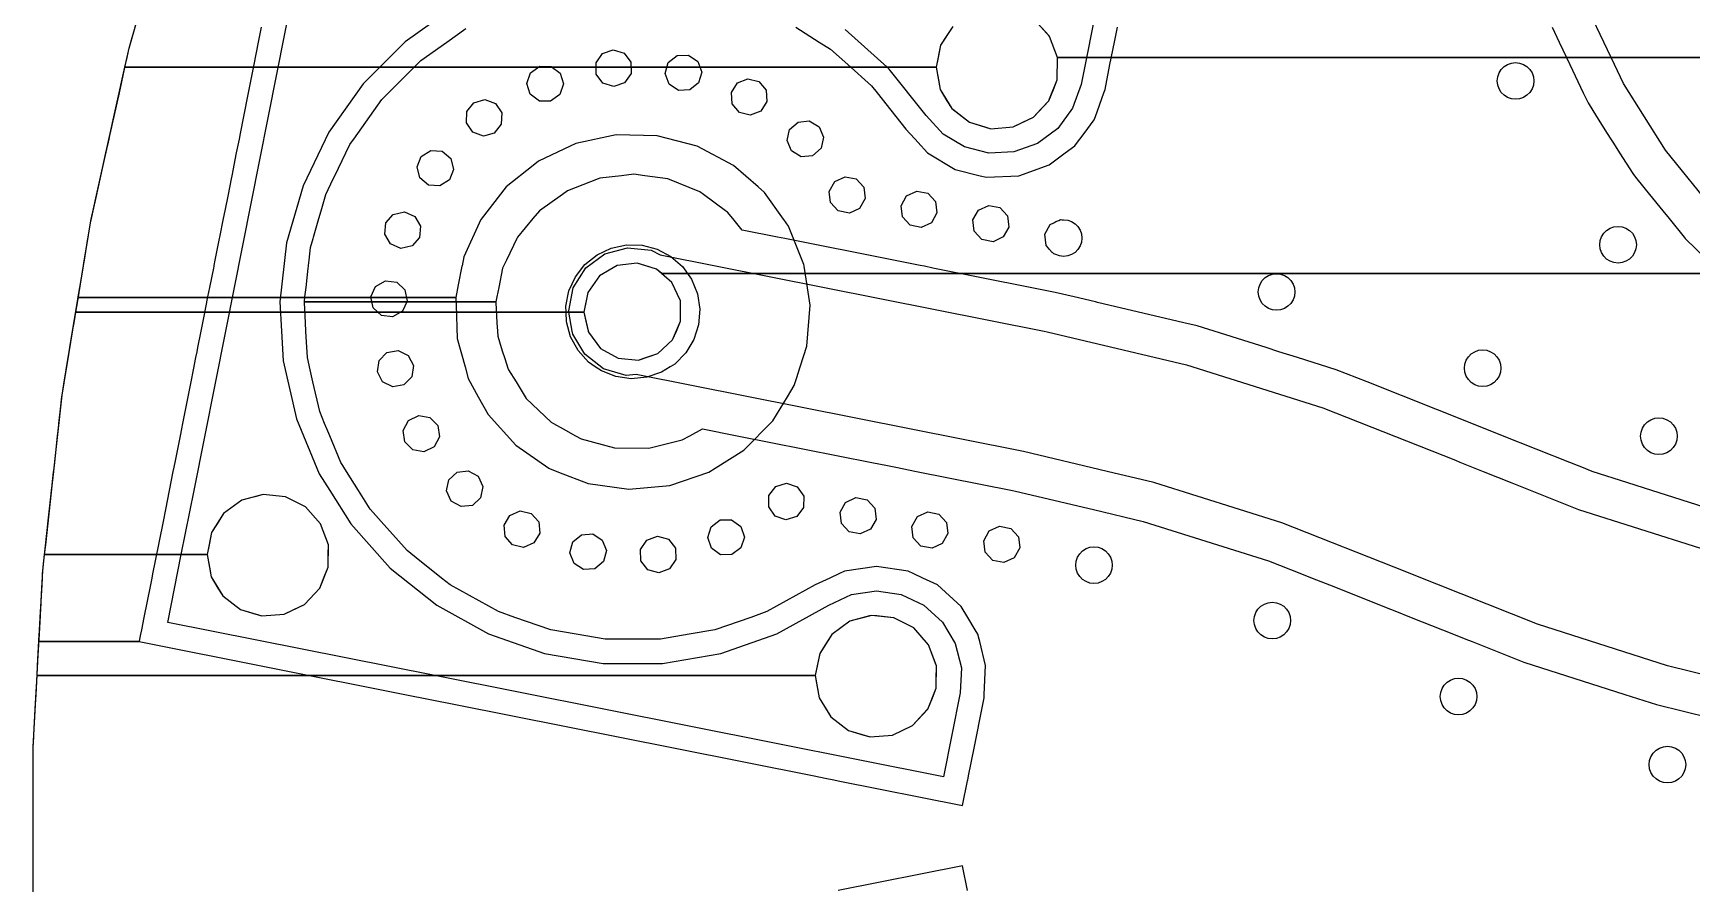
# Model space of a CAD drawing. Extents: x -26490 to 26500, y -26498 to 26498.
# Drawn here: x -26490 to -12900, y -395 to 6573 of the extents above; entities that cross this region are included whole.
import ezdxf

# ---------------------------------------------------------------- set-up
doc = ezdxf.new("R2010")
doc.units = 0
for name, color, linetype in [('L0D0', 1, 'CONTINUOUS'), ('L1D0', 2, 'CONTINUOUS'), ('L2D0', 3, 'CONTINUOUS'), ('L3D0', 4, 'CONTINUOUS')]:
    doc.layers.add(name, color=color, linetype=linetype)

msp = doc.modelspace()

# ---------------------------------------------------------------- linework, layer by layer
at = {"layer": 'L0D0'}
for points in [[(-23046.682, 6782.992), (-23443.18, 6501.661), (-23786.951, 6157.891), (-24068.28, 5761.393), (-24279.22, 5323.373), (-24413.807, 4856.208), (-24468.241, 4373.1), (-24454.668, 4131.412), (-24440.981, 3887.699), (-24332.8, 3413.722), (-24146.752, 2964.565), (-24060.294, 2826.968), (-23888.097, 2552.916), (-23564.141, 2190.411), (-23184.042, 1887.292), (-22758.538, 1652.125), (-22299.655, 1491.554), (-21820.359, 1410.118), (-21334.193, 1410.119), (-20854.897, 1491.554), (-20396.013, 1652.124), (-19970.51, 1887.292), (-19784.811, 1975.121), (-19581.611, 2005.263), (-19378.412, 1975.121), (-19192.712, 1887.292), (-19040.504, 1749.338), (-18934.895, 1573.141), (-18884.982, 1373.875), (-18895.061, 1168.7), (-19031.625, 482.15), (-23198.726, 1311.038), (-20081.578, 1311.038), (-20049.903, 1130.039), (-19954.981, 972.705), (-19809.634, 860.285), (-19633.492, 807.962), (-19450.343, 822.802), (-19284.923, 902.801), (-19159.571, 1037.155), (-19091.218, 1207.718), (-19089.096, 1391.455), (-19153.491, 1563.552), (-19275.705, 1700.765), (-19439.234, 1784.563), (-19621.991, 1803.63), (-19799.295, 1755.389), (-19947.201, 1646.356), (-20045.73, 1491.257), (-20081.578, 1311.038), (-23198.726, 1311.038), (-25387.113, 1746.335), (-25276.566, 2302.097), (-25063.967, 2302.097), (-25032.292, 2121.098), (-24937.37, 1963.764), (-24792.024, 1851.344), (-24615.882, 1799.021), (-24432.732, 1813.86), (-24267.312, 1893.86), (-24141.96, 2028.213), (-24073.608, 2198.777), (-24071.485, 2382.514), (-24135.88, 2554.611), (-24258.095, 2691.824), (-24421.624, 2775.622), (-24604.381, 2794.689), (-24781.685, 2746.448), (-24929.59, 2637.415), (-25028.119, 2482.316), (-25063.967, 2302.097), (-25276.566, 2302.097), (-25172.162, 2826.968), (-24912.692, 4131.412), (-24285.507, 7284.486)], [(-17767.439, 6837.639), (-17904.002, 6151.089), (-17973.207, 5957.675), (-18095.577, 5792.678), (-18260.575, 5670.308), (-18453.989, 5601.102), (-18659.164, 5591.023), (-18858.43, 5640.936), (-19034.628, 5746.545), (-19172.581, 5898.753), (-19475.7, 6278.853), (-19492.008, 6293.427), (-19090.519, 6293.427), (-19058.844, 6112.429), (-18963.922, 5955.094), (-18818.575, 5842.674), (-18642.434, 5790.351), (-18459.284, 5805.191), (-18293.864, 5885.19), (-18168.512, 6019.544), (-18100.159, 6190.107), (-18098.037, 6373.845), (-18162.432, 6545.941), (-18284.647, 6683.155)], [(-12709.714, 5113.099), (-13116.555, 5614.972), (-13461.148, 6161.462), (-13534.324, 6315.308), (-13622.171, 6500), (-13738.651, 6744.891)], [(-24621.388, 6621.058), (-24645.468, 6500), (-24682.205, 6315.308), (-24728.016, 6085), (-24766.492, 5891.567), (-24794.215, 5752.196), (-24803.445, 5705.793), (-24808.721, 5679.27), (-24826.092, 5591.943), (-24863.288, 5404.945), (-24868.367, 5379.412), (-24893.701, 5252.049), (-24920.346, 5118.099), (-24933.186, 5053.547), (-24963.284, 4902.234), (-24965.626, 4890.461), (-25000.881, 4713.219), (-25009.478, 4670), (-25010.864, 4663.031), (-25013.617, 4649.19), (-25045.152, 4490.652), (-25060.599, 4412.998), (-25068.865, 4371.442), (-25069.651, 4367.49), (-25102.942, 4200.124), (-25116.61, 4131.412), (-25143.338, 3997.042), (-25149.969, 3963.705), (-25159.526, 3915.657), (-25179.265, 3816.424), (-25199.182, 3716.295), (-25266.686, 3376.928), (-25275.61, 3332.066), (-25286.87, 3275.457), (-25330.451, 3056.361), (-25335.533, 3030.81), (-25338.286, 3016.969), (-25344.994, 2983.246), (-25376.08, 2826.968), (-25407.13, 2670.867), (-25426.363, 2574.176), (-25490.491, 2251.782), (-25511.679, 2145.262), (-25518.693, 2110), (-25529.915, 2053.586), (-25582.756, 1787.935), (-25583.27, 1785.353), (-25603.188, 1685.215), (-25610.257, 1649.678), (-25618.267, 1609.411), (-25622.288, 1589.196), (-26442.786, 1589.196), (-26441.68, 1609.411), (-26439.478, 1649.678), (-26437.534, 1685.215), (-26432.35, 1780), (-26431.916, 1787.935), (-26417.387, 2053.586), (-26414.302, 2110), (-26412.373, 2145.262), (-26411.055, 2169.366), (-26402.013, 2251.782), (-26366.644, 2574.176), (-26356.036, 2670.867), (-26338.911, 2826.968), (-26331.999, 2889.97), (-26321.765, 2983.246), (-26318.83, 3010), (-26318.065, 3016.969), (-26316.547, 3030.81), (-26313.744, 3056.361), (-26289.707, 3275.457), (-26283.496, 3332.066), (-26278.574, 3376.928), (-26253.178, 3608.416), (-26235.336, 3716.295), (-26218.775, 3816.424), (-26202.363, 3915.657), (-26194.416, 3963.705), (-26188.902, 3997.042), (-26166.679, 4131.412), (-26155.314, 4200.124), (-26132.179, 4340), (-26127.632, 4367.49), (-26126.978, 4371.442), (-26120.106, 4412.998), (-26107.262, 4490.652), (-26081.041, 4649.19), (-26078.752, 4663.031), (-26077.599, 4670), (-26070.451, 4713.219), (-26041.136, 4890.461), (-26039.189, 4902.234), (-26016.95, 5036.697), (-26013.208, 5053.547), (-25998.872, 5118.099), (-25969.123, 5252.049), (-25940.836, 5379.412), (-25935.165, 5404.945), (-25893.634, 5591.943), (-25880.461, 5651.256), (-25874.239, 5679.27), (-25868.349, 5705.793), (-25858.043, 5752.196), (-25827.089, 5891.567), (-25784.129, 6085), (-25732.979, 6315.308), (-25703.077, 6449.947), (-25689.053, 6500), (-25655.134, 6621.058)], [(-12739.292, 2670.867), (-13227.383, 2826.968), (-13424.375, 2889.97), (-13716.027, 2983.246), (-13800.871, 3016.969), (-13835.694, 3030.81), (-13899.978, 3056.361), (-14451.203, 3275.457), (-14593.626, 3332.066), (-14668.982, 3362.018), (-14703.032, 3376.928), (-15561.014, 3716.295), (-15814.159, 3816.424), (-16129.875, 3915.657), (-16282.743, 3963.705), (-16388.807, 3997.042), (-16954.068, 4174.71), (-17061.441, 4200.124), (-17768.556, 4367.49), (-17785.253, 4371.442), (-17960.825, 4412.998), (-18116.832, 4449.923), (-18142.716, 4455.071), (-18321.594, 4490.652), (-19118.618, 4649.19), (-19188.201, 4663.031), (-19223.237, 4670), (-19440.514, 4713.219), (-20331.57, 4890.461), (-20390.757, 4902.234), (-20682.016, 4960.169), (-20758.038, 5053.547), (-20800.744, 5106.003), (-20817.121, 5118.099), (-20998.473, 5252.049), (-21027.577, 5273.546), (-21288.951, 5379.412), (-21479.047, 5404.945), (-21568.441, 5416.952), (-21669.886, 5404.945), (-21848.486, 5383.806), (-21859.844, 5379.412), (-22111.49, 5282.058), (-22153.483, 5252.049), (-22340.927, 5118.099), (-22395.189, 5053.547), (-22522.382, 4902.234), (-22528.035, 4890.461), (-22613.145, 4713.219), (-22633.898, 4670), (-22637.245, 4663.031), (-22643.891, 4649.19), (-22644.451, 4648.024), (-22675.754, 4490.652), (-22691.201, 4412.998), (-22699.467, 4371.442), (-24267.875, 4371.442), (-24263.193, 4412.998), (-24254.443, 4490.652), (-24236.58, 4649.19), (-24235.02, 4663.031), (-24234.235, 4670), (-24229.365, 4713.219), (-24217.65, 4817.19), (-24196.541, 4890.461), (-24193.149, 4902.234), (-24149.557, 5053.547), (-24130.96, 5118.099), (-24092.37, 5252.049), (-24031.035, 5379.412), (-24018.739, 5404.945), (-23928.686, 5591.943), (-23896.018, 5659.778), (-23882.188, 5679.27), (-23863.369, 5705.793), (-23830.444, 5752.196), (-23731.555, 5891.567), (-23634.143, 6028.856), (-23577.999, 6085), (-23347.69, 6315.308), (-23314.145, 6348.853), (-23101.124, 6500), (-22945.067, 6610.729)], [(-20241.838, 6621.058), (-20049.176, 6500), (-19958.47, 6443.005), (-19815.577, 6315.308), (-19621.033, 6141.453), (-19576.013, 6085), (-19421.755, 5891.567), (-19338.875, 5787.639), (-19306.751, 5752.196), (-19264.694, 5705.793), (-19240.655, 5679.27), (-19161.506, 5591.943), (-18934.967, 5456.16), (-18730.504, 5404.945), (-18678.768, 5391.986), (-18414.971, 5404.945), (-18166.295, 5493.924), (-18034.131, 5591.943), (-17954.156, 5651.256), (-17933.379, 5679.27), (-17913.708, 5705.793), (-17879.294, 5752.196), (-17796.823, 5863.395), (-17786.743, 5891.567), (-17717.531, 6085), (-17707.845, 6112.071), (-17667.419, 6315.308), (-17630.681, 6500), (-17606.601, 6621.058)], [(-18956.142, 6628.745), (-19054.671, 6473.646), (-19090.519, 6293.427), (-19492.008, 6293.427), (-19838.206, 6602.807)], [(-14044.536, 6621.058), (-13986.956, 6500), (-13899.109, 6315.308), (-13789.564, 6085), (-13750.23, 6002.303), (-13680.405, 5891.567), (-13592.523, 5752.196), (-13563.263, 5705.793), (-13546.539, 5679.27), (-13528.874, 5651.256), (-13491.474, 5591.943), (-13384.771, 5422.723), (-13370.359, 5404.945), (-13349.661, 5379.412), (-13246.415, 5252.049), (-13137.829, 5118.099), (-13085.501, 5053.547), (-12962.84, 4902.234), (-12953.296, 4890.461), (-12770.869, 4713.219)], [(-12145.092, 1156.295), (-13100.636, 1390.894), (-14164.492, 1731.135), (-15202.446, 2143.693), (-15236.496, 2158.603), (-16258.444, 2562.825), (-17299.275, 2889.97), (-17306.863, 2892.355), (-17690.875, 2983.246), (-18376.302, 3145.478), (-18402.186, 3150.627), (-21548.854, 3776.538), (-21631.751, 3769.821), (-21816.701, 3824.761), (-21969.315, 3942.802), (-22068.982, 4108.002), (-22073.079, 4131.412), (-22100.263, 4286.751), (-21977.242, 4286.751), (-21942.093, 4131.412), (-21940.534, 4124.523), (-21841.014, 3991.251), (-21695.892, 3909.979), (-21530.261, 3894.759), (-21372.759, 3948.224), (-21250.62, 4061.129), (-21220.424, 4131.412), (-21184.962, 4213.951), (-21187.139, 4380.266), (-21256.775, 4531.317), (-21381.827, 4640.986), (-21540.675, 4690.309), (-21705.852, 4670.759), (-21848.797, 4585.716), (-21944.793, 4449.885), (-21977.242, 4286.751), (-22100.263, 4286.751), (-22102.241, 4298.051), (-22064.601, 4487.28), (-21961.145, 4650.135), (-21805.845, 4764.619), (-21619.676, 4815.272), (-21427.781, 4795.252), (-21353.764, 4757.323), (-18207.096, 4131.412), (-18181.212, 4126.263), (-17041.604, 3856.532), (-15924.395, 3505.381), (-14835.395, 3074.637), (-14801.345, 3059.727), (-14608.926, 2983.246), (-14374.253, 2889.97), (-13827.3, 2672.572), (-12828.949, 2353.28)], [(-26490.112, -723.842), (-26490.112, 723.842), (-26471, 1073.307), (-26466.461, 1156.295), (-26442.786, 1589.196), (-25622.288, 1589.196), (-23445.947, 1156.295), (-23028.738, 1073.307), (-21229.704, 715.457), (-20092.173, 489.188), (-19999.781, 470.81), (-19930.198, 456.969), (-19895.162, 450), (-18874.486, 246.975), (-18834.101, 450), (-18832.715, 456.969), (-18829.962, 470.81), (-18826.306, 489.188), (-18781.298, 715.457), (-18710.118, 1073.307), (-18698.904, 1129.682), (-18697.597, 1156.295), (-18685.945, 1393.478), (-18734.969, 1589.196), (-18740.033, 1609.411), (-18750.119, 1649.678), (-18771.419, 1685.215), (-18832.988, 1787.935), (-18885.902, 1876.217), (-19081.598, 2053.586), (-19200.876, 2110), (-19275.432, 2145.262), (-19320.355, 2166.509), (-19581.611, 2205.263), (-19842.867, 2166.509), (-19887.79, 2145.262), (-19962.346, 2110), (-20081.624, 2053.586), (-20477.703, 1834.682), (-20611.298, 1787.935), (-20904.853, 1685.215), (-21114.006, 1649.678), (-21350.997, 1609.411), (-21351.003, 1609.41), (-21803.549, 1609.411), (-22040.544, 1649.678), (-22249.7, 1685.215), (-22543.257, 1787.935), (-22676.85, 1834.681), (-23072.928, 2053.586), (-23143.669, 2110), (-23187.886, 2145.262), (-23321.458, 2251.782), (-23426.742, 2335.743), (-23639.819, 2574.176), (-23726.227, 2670.867), (-23728.294, 2673.18), (-23824.925, 2826.968), (-23923.121, 2983.246), (-23944.31, 3016.969), (-23953.007, 3030.81), (-23969.062, 3056.361), (-24059.815, 3275.457), (-24083.263, 3332.066), (-24101.846, 3376.928), (-24142.244, 3474.458), (-24197.442, 3716.295), (-24220.296, 3816.424), (-24242.946, 3915.657), (-24245.644, 3963.705), (-24247.516, 3997.042), (-24255.062, 4131.412), (-24258.921, 4200.124), (-24268.32, 4367.49), (-24267.875, 4371.442), (-22699.467, 4371.442), (-22699.25, 4367.49), (-22690.039, 4200.124), (-22686.257, 4131.412), (-22683.971, 4089.869), (-22654.614, 3997.042), (-22644.071, 3963.705), (-22628.875, 3915.657), (-22598.937, 3820.995), (-22596.086, 3816.424), (-22533.64, 3716.295), (-22449.709, 3581.716), (-22245.663, 3387.065), (-22227.562, 3376.928), (-22147.455, 3332.066), (-22046.372, 3275.457), (-21999.619, 3249.274), (-21727.038, 3177), (-21445.047, 3174.785), (-21171.364, 3242.768), (-21110.781, 3275.457), (-21005.866, 3332.066), (-20721.273, 3275.457), (-19619.803, 3056.361), (-19491.349, 3030.81), (-19421.766, 3016.969), (-19252.229, 2983.246), (-18466.566, 2826.968), (-18440.682, 2821.819), (-17802.914, 2670.867), (-17394.398, 2574.176), (-16368.679, 2251.782), (-16099.378, 2145.262), (-16010.229, 2110), (-15867.605, 2053.586), (-15368.859, 1856.311), (-15334.809, 1841.402), (-15200.291, 1787.935), (-14941.858, 1685.215), (-14852.45, 1649.678), (-14751.142, 1609.411), (-14700.283, 1589.196), (-14275.765, 1420.462), (-13449.776, 1156.295), (-13190.292, 1073.307), (-12083.526, 801.58)], [(-18834.102, -450), (-18874.486, -246.975), (-19895.162, -450)]]:
    msp.add_lwpolyline(points, dxfattribs=at)
at = {"layer": 'L1D0'}
for points in [[(-18956.142, 6628.745), (-19008.745, 6545.941), (-19054.671, 6473.646), (-19074.523, 6373.845), (-19090.519, 6293.427), (-25737.84, 6293.427), (-25719.979, 6373.845), (-25703.077, 6449.947), (-25676.181, 6545.941), (-25606.048, 6796.25)], [(18098.037, 6373.845), (-18098.037, 6373.845), (-18162.432, 6545.941), (-18168.512, 6552.767), (-18284.647, 6683.155)], [(-5187.933, 4604.572), (-21340.305, 4604.572), (-21381.827, 4640.986), (-21477.713, 4670.759), (-21540.675, 4690.309), (-21705.852, 4670.759), (-21848.797, 4585.716), (-21944.793, 4449.885), (-21958.641, 4380.266), (-21977.242, 4286.751), (-26140.987, 4286.751), (-26125.52, 4380.266), (-26091.539, 4585.716), (-26077.473, 4670.759), (-26074.24, 4690.309), (-26016.95, 5036.697), (-25737.84, 6293.427), (-19090.519, 6293.427), (-19058.844, 6112.429), (-18963.922, 5955.094), (-18818.575, 5842.674), (-18642.434, 5790.351), (-18459.284, 5805.191), (-18293.864, 5885.19), (-18168.512, 6019.544), (-18162.432, 6034.716), (-18100.159, 6190.107), (-18098.037, 6373.845), (18098.037, 6373.845)], [(-26490.112, -723.842), (-26490.112, 723.842), (-26467.898, 1130.039), (-26457.999, 1311.038), (-20081.578, 1311.038), (-20049.903, 1130.039), (-19954.981, 972.705), (-19809.634, 860.285), (-19633.492, 807.962), (-19450.343, 822.802), (-19284.923, 902.801), (-19159.571, 1037.155), (-19122.348, 1130.039), (-19091.218, 1207.718), (-19089.096, 1391.455), (-19091.218, 1397.126), (-19153.491, 1563.552), (-19275.705, 1700.765), (-19439.234, 1784.563), (-19621.991, 1803.63), (-19692.069, 1784.563), (-19799.295, 1755.389), (-19873.394, 1700.765), (-19947.201, 1646.356), (-20045.73, 1491.257), (-20065.582, 1391.455), (-20081.578, 1311.038), (-26457.999, 1311.038), (-26453.6, 1391.455), (-26439.659, 1646.356), (-26436.683, 1700.765), (-26432.1, 1784.563), (-26428.448, 1851.344), (-26418.775, 2028.213), (-26411.055, 2169.366), (-26396.494, 2302.097), (-25063.967, 2302.097), (-25032.292, 2121.098), (-24976.253, 2028.213), (-24937.37, 1963.764), (-24792.024, 1851.344), (-24615.882, 1799.021), (-24432.732, 1813.86), (-24355.224, 1851.344), (-24267.312, 1893.86), (-24141.96, 2028.213), (-24073.608, 2198.777), (-24072.414, 2302.097), (-24071.485, 2382.514), (-24135.88, 2554.611), (-24258.095, 2691.824), (-24421.624, 2775.622), (-24604.381, 2794.689), (-24781.685, 2746.448), (-24929.59, 2637.415), (-25028.119, 2482.316), (-25047.971, 2382.514), (-25063.967, 2302.097), (-26396.494, 2302.097), (-26387.671, 2382.514), (-26331.998, 2889.97), (-26253.178, 3608.416), (-26205.819, 3894.759), (-26203.302, 3909.979), (-26153.027, 4213.951), (-26140.987, 4286.751), (-21977.242, 4286.751), (-21960.769, 4213.951), (-21940.534, 4124.523), (-21841.014, 3991.251), (-21695.892, 3909.979), (-21530.261, 3894.759), (-21485.425, 3909.979), (-21372.759, 3948.224), (-21250.62, 4061.129), (-21184.962, 4213.951), (-21187.139, 4380.266), (-21256.775, 4531.317), (-21318.804, 4585.716), (-21340.305, 4604.572), (-5187.933, 4604.572)]]:
    msp.add_lwpolyline(points, dxfattribs=at)
at = {"layer": 'L2D0'}
for points in [[(-18956.142, 6628.745), (-19054.671, 6473.646), (-19090.519, 6293.427), (-25737.84, 6293.427), (-25719.979, 6373.845), (-25703.077, 6449.947), (-25676.181, 6545.941), (-25606.048, 6796.25)], [(-26490.112, -723.842), (-26490.112, 723.842), (-26485.511, 807.962), (-26484.699, 822.802), (-26473.075, 1035.353), (-26467.897, 1130.039), (-26463.649, 1207.718), (-26459.696, 1280), (-26457.999, 1311.038), (-20081.578, 1311.038), (-20076.146, 1280), (-20049.903, 1130.039), (-19992.777, 1035.353), (-19954.981, 972.705), (-19809.634, 860.285), (-19683.45, 822.802), (-19633.492, 807.962), (-19450.343, 822.802), (-19284.923, 902.801), (-19161.252, 1035.353), (-19159.571, 1037.155), (-19122.348, 1130.039), (-19091.218, 1207.718), (-19090.384, 1280), (-19089.096, 1391.455), (-19153.491, 1563.552), (-19275.705, 1700.765), (-19439.234, 1784.563), (-19577.814, 1799.021), (-19621.991, 1803.63), (-19638.931, 1799.021), (-19799.295, 1755.389), (-19873.394, 1700.765), (-19947.201, 1646.356), (-19999.804, 1563.552), (-20045.73, 1491.257), (-20081.578, 1311.038), (-26457.999, 1311.038), (-26453.6, 1391.455), (-26444.188, 1563.552), (-26436.684, 1700.765), (-26431.31, 1799.021), (-26430.498, 1813.86), (-26418.775, 2028.213), (-26413.695, 2121.098), (-26411.055, 2169.366), (-26407.829, 2198.777), (-26396.494, 2302.097), (-25063.967, 2302.097), (-25045.886, 2198.777), (-25032.292, 2121.098), (-24976.253, 2028.213), (-24937.37, 1963.764), (-24792.024, 1851.344), (-24665.837, 1813.86), (-24615.882, 1799.021), (-24432.732, 1813.86), (-24267.312, 1893.86), (-24141.96, 2028.213), (-24104.737, 2121.098), (-24073.608, 2198.777), (-24072.414, 2302.097), (-24071.485, 2382.514), (-24135.88, 2554.611), (-24258.095, 2691.824), (-24421.624, 2775.622), (-24604.381, 2794.689), (-24674.459, 2775.622), (-24781.685, 2746.448), (-24929.59, 2637.415), (-24982.193, 2554.611), (-25028.119, 2482.316), (-25047.971, 2382.514), (-25063.967, 2302.097), (-26396.494, 2302.097), (-26387.671, 2382.514), (-26368.79, 2554.611), (-26344.543, 2775.622), (-26342.451, 2794.689), (-26322.361, 2977.816), (-26318.83, 3010), (-26254.611, 3595.353), (-26253.178, 3608.416), (-26230.593, 3744.973), (-26214.876, 3840), (-26131.372, 4344.881), (-26120.891, 4408.255), (-23027.623, 4408.255), (-23025.318, 4344.881), (-23015.342, 4070.648), (-22951.739, 3840), (-22925.535, 3744.973), (-22843.45, 3595.353), (-22763.042, 3448.788), (-22536.624, 3198.06), (-22263.846, 3010), (-22258.488, 3006.306), (-22185.226, 2977.816), (-21943.628, 2883.864), (-21609.017, 2837.334), (-21272.695, 2869.224), (-20952.793, 2977.816), (-20901.454, 3010), (-20666.557, 3157.255), (-20429.419, 3397.868), (-20309.583, 3595.353), (-20254.162, 3686.684), (-20235.316, 3744.973), (-20204.593, 3840), (-20150.234, 4008.131), (-20123.238, 4344.881), (-20172.206, 4663.031), (-20172.921, 4667.679), (-20174.63, 4678.78), (-20301.638, 4991.826), (-20340.731, 5046.802), (-20343.005, 5050), (-20497.417, 5267.143), (-20550.071, 5313.319), (-20751.412, 5489.89), (-21049.929, 5648.058), (-21376.875, 5733.12), (-21714.625, 5740.49), (-22044.971, 5669.77), (-22090.662, 5648.058), (-22350.103, 5524.775), (-22393.569, 5489.89), (-22613.571, 5313.319), (-22818.682, 5050), (-22821.173, 5046.802), (-22961.716, 4739.594), (-22976.021, 4667.679), (-22976.946, 4663.031), (-23007.126, 4511.3), (-23027.623, 4408.255), (-26120.891, 4408.255), (-26078.753, 4663.031), (-26077.984, 4667.679), (-26016.95, 5036.697), (-26014.706, 5046.802), (-26013.996, 5050), (-25955.514, 5313.319), (-25916.299, 5489.89), (-25881.171, 5648.058), (-25860.642, 5740.49), (-25859.537, 5745.466), (-25846.273, 5805.191), (-25837.948, 5842.674), (-25814.317, 5949.076), (-25812.98, 5955.094), (-25798.667, 6019.544), (-25778.038, 6112.429), (-25760.786, 6190.107), (-25737.84, 6293.427), (-19090.519, 6293.427), (-19072.438, 6190.107), (-19058.844, 6112.429), (-19002.805, 6019.544), (-18963.922, 5955.094), (-18956.141, 5949.076), (-18818.575, 5842.674), (-18692.392, 5805.191), (-18642.434, 5790.351), (-18459.284, 5805.191), (-18381.778, 5842.674), (-18293.864, 5885.19), (-18234.259, 5949.076), (-18228.644, 5955.094), (-18168.512, 6019.544), (-18131.288, 6112.429), (-18100.159, 6190.107), (-18098.037, 6373.845), (-18162.432, 6545.941), (-18284.647, 6683.155)]]:
    msp.add_lwpolyline(points, dxfattribs=at)
msp.add_lwpolyline([(-21589.275, 3742.118), (-21715.76, 3759.707), (-21834.779, 3805.991), (-21884.109, 3840), (-21939.916, 3878.475), (-22025.504, 3973.252), (-22086.927, 4085.212), (-22120.875, 4208.319), (-22123.727, 4286.751), (-21977.242, 4286.751), (-21940.534, 4124.523), (-21841.014, 3991.251), (-21695.892, 3909.979), (-21530.261, 3894.759), (-21372.759, 3948.224), (-21250.62, 4061.129), (-21184.962, 4213.951), (-21187.139, 4380.266), (-21256.775, 4531.317), (-21381.827, 4640.986), (-21540.675, 4690.309), (-21705.852, 4670.759), (-21848.797, 4585.716), (-21944.793, 4449.885), (-21977.242, 4286.751), (-22123.727, 4286.751), (-22125.517, 4335.937), (-22100.604, 4461.185), (-22047.478, 4577.312), (-21969.003, 4678.057), (-21869.41, 4757.99), (-21754.068, 4812.799), (-21629.195, 4839.531), (-21501.524, 4836.745), (-21377.936, 4804.591), (-21265.094, 4744.803), (-21169.082, 4660.603), (-21095.077, 4556.531), (-21047.066, 4438.198), (-21027.639, 4311.981), (-21037.844, 4184.687), (-21077.129, 4063.178), (-21143.378, 3954.004), (-21233.019, 3863.051), (-21269.789, 3840), (-21341.218, 3795.221), (-21462.142, 3754.173)], close=True, dxfattribs=at)
at = {"layer": 'L3D0'}
for points in [[(-21733.053, 6135.773), (-21821.578, 6163.295), (-21877.021, 6237.594), (-21878.203, 6330.291), (-21824.672, 6405.979), (-21736.877, 6435.748), (-21648.351, 6408.227), (-21592.909, 6333.928), (-21591.727, 6241.231), (-21645.257, 6165.542)], [(-21203.13, 6104.12), (-21280.198, 6155.645), (-21312.263, 6242.629), (-21287.075, 6331.846), (-21214.258, 6389.22), (-21121.624, 6392.836), (-21044.556, 6341.313), (-21012.491, 6254.329), (-21037.678, 6165.111), (-21110.495, 6107.737)], [(-22250.153, 6015.661), (-22342.85, 6016.914), (-22417.106, 6072.413), (-22444.559, 6160.96), (-22414.722, 6248.733), (-22338.993, 6302.205), (-22246.297, 6300.951), (-22172.039, 6245.452), (-22144.586, 6156.905), (-22174.423, 6069.132)], [(-14344.557, 6031.551), (-14377.935, 6035.312), (-14409.639, 6046.406), (-14438.08, 6064.276), (-14461.831, 6088.027), (-14479.702, 6116.468), (-14490.796, 6148.173), (-14494.557, 6181.551), (-14490.796, 6214.929), (-14479.702, 6246.633), (-14461.831, 6275.074), (-14438.08, 6298.826), (-14409.639, 6316.696), (-14377.935, 6327.79), (-14344.557, 6331.551), (-14311.178, 6327.79), (-14279.474, 6316.696), (-14251.033, 6298.826), (-14227.282, 6275.074), (-14209.411, 6246.633), (-14198.317, 6214.929), (-14194.557, 6181.551), (-14198.317, 6148.173), (-14209.411, 6116.468), (-14227.282, 6088.027), (-14251.033, 6064.276), (-14279.474, 6046.406), (-14311.178, 6035.312)], [(-20614.155, 5900.473), (-20704.003, 5923.308), (-20763.271, 5994.594), (-20769.318, 6087.102), (-20719.836, 6165.497), (-20633.725, 6199.834), (-20543.876, 6176.999), (-20484.608, 6105.713), (-20478.561, 6013.206), (-20528.043, 5934.811)], [(-22801.106, 5728.551), (-22888.064, 5760.683), (-22939.529, 5837.791), (-22935.842, 5930.422), (-22878.411, 6003.195), (-22789.174, 6028.314), (-22702.215, 5996.182), (-22650.751, 5919.075), (-22654.438, 5826.442), (-22711.868, 5753.669)], [(-20197.091, 5560.812), (-20276.758, 5608.219), (-20313.345, 5693.399), (-20292.878, 5783.817), (-20223.173, 5844.935), (-20130.856, 5853.41), (-20051.189, 5806.004), (-20014.602, 5720.823), (-20035.07, 5630.406), (-20104.774, 5569.287)], [(-23158.626, 5321.942), (-23251.129, 5328.061), (-23322.368, 5387.383), (-23345.135, 5477.25), (-23310.73, 5563.335), (-23232.297, 5612.756), (-23139.794, 5606.637), (-23068.554, 5547.315), (-23045.789, 5457.449), (-23080.193, 5371.364)], [(-19802.709, 5098.627), (-19893.632, 5116.713), (-19956.561, 5184.788), (-19967.457, 5276.851), (-19922.159, 5357.736), (-19837.97, 5396.547), (-19747.046, 5378.461), (-19684.118, 5310.386), (-19673.221, 5218.324), (-19718.519, 5137.439)], [(-19214.237, 4981.573), (-19305.161, 4999.659), (-19368.09, 5067.734), (-19378.985, 5159.797), (-19333.688, 5240.682), (-19249.499, 5279.493), (-19158.575, 5261.407), (-19095.647, 5193.332), (-19084.75, 5101.269), (-19130.048, 5020.385)], [(-23476.415, 4810.158), (-23561.567, 4846.812), (-23608.912, 4926.516), (-23600.366, 5018.826), (-23539.193, 5088.484), (-23448.76, 5108.881), (-23363.609, 5072.228), (-23316.263, 4992.524), (-23324.809, 4900.214), (-23385.982, 4830.557)], [(-18625.766, 4864.519), (-18716.69, 4882.605), (-18779.618, 4950.68), (-18790.514, 5042.742), (-18745.217, 5123.627), (-18661.028, 5162.439), (-18570.104, 5144.353), (-18507.175, 5076.278), (-18496.279, 4984.215), (-18541.577, 4903.33)], [(-18046.895, 4744.827), (-18080.273, 4748.588), (-18111.977, 4759.682), (-18118.12, 4763.542), (-18128.219, 4765.551), (-18137.783, 4775.897), (-18140.418, 4777.553), (-18164.17, 4801.304), (-18170.327, 4811.103), (-18191.147, 4833.626), (-18202.043, 4925.688), (-18156.746, 5006.573), (-18128.479, 5019.604), (-18111.977, 5029.973), (-18087.118, 5038.671), (-18072.556, 5045.384), (-18061.488, 5043.183), (-18046.895, 5044.827), (-18013.517, 5041.066), (-17981.812, 5029.973), (-17953.371, 5012.102), (-17929.62, 4988.351), (-17911.749, 4959.91), (-17900.656, 4928.205), (-17896.895, 4894.827), (-17900.656, 4861.449), (-17911.749, 4829.745), (-17929.62, 4801.304), (-17953.371, 4777.553), (-17981.812, 4759.682), (-18013.517, 4748.588)], [(-13504.735, 4690.124), (-13538.113, 4693.885), (-13569.818, 4704.979), (-13598.259, 4722.849), (-13622.01, 4746.6), (-13639.88, 4775.041), (-13650.974, 4806.746), (-13654.735, 4840.124), (-13650.974, 4873.502), (-13639.88, 4905.206), (-13622.01, 4933.647), (-13598.259, 4957.399), (-13569.818, 4975.269), (-13538.113, 4986.363), (-13504.735, 4990.124), (-13471.357, 4986.363), (-13439.653, 4975.269), (-13411.212, 4957.399), (-13387.46, 4933.647), (-13369.59, 4905.206), (-13358.496, 4873.502), (-13354.735, 4840.124), (-13358.496, 4806.746), (-13369.59, 4775.041), (-13387.46, 4746.6), (-13411.212, 4722.849), (-13439.653, 4704.979), (-13471.357, 4693.885)], [(-23545.381, 4249.604), (-23637.435, 4260.572), (-23705.461, 4323.553), (-23723.478, 4414.49), (-23684.601, 4498.65), (-23603.68, 4543.885), (-23511.627, 4532.918), (-23443.6, 4469.937), (-23425.584, 4378.999), (-23464.461, 4294.839)], [(-16302.856, 4302.916), (-16336.234, 4306.676), (-16367.939, 4317.77), (-16396.379, 4335.641), (-16420.131, 4359.392), (-16438.001, 4387.833), (-16449.095, 4419.537), (-16452.856, 4452.916), (-16449.095, 4486.294), (-16438.001, 4517.998), (-16420.131, 4546.439), (-16396.379, 4570.19), (-16367.939, 4588.061), (-16336.234, 4599.155), (-16302.856, 4602.916), (-16269.478, 4599.155), (-16237.773, 4588.061), (-16209.332, 4570.19), (-16185.581, 4546.439), (-16167.711, 4517.998), (-16156.617, 4486.294), (-16152.856, 4452.916), (-16156.617, 4419.537), (-16167.711, 4387.833), (-16185.581, 4359.392), (-16209.332, 4335.641), (-16237.773, 4317.77), (-16269.478, 4306.676)], [(-23543.727, 3676.917), (-23626.837, 3717.991), (-23669.931, 3800.072), (-23656.55, 3891.806), (-23591.804, 3958.155), (-23500.425, 3973.776), (-23417.315, 3932.702), (-23374.221, 3850.622), (-23387.603, 3758.888), (-23452.348, 3692.539)], [(-14613.844, 3678.805), (-14647.222, 3682.566), (-14678.926, 3693.66), (-14707.367, 3711.531), (-14731.118, 3735.282), (-14748.989, 3763.723), (-14760.083, 3795.427), (-14763.844, 3828.805), (-14760.083, 3862.184), (-14748.989, 3893.888), (-14731.118, 3922.329), (-14707.367, 3946.08), (-14678.926, 3963.951), (-14647.222, 3975.045), (-14613.844, 3978.805), (-14580.465, 3975.045), (-14548.761, 3963.951), (-14520.32, 3946.08), (-14496.569, 3922.329), (-14478.698, 3893.888), (-14467.604, 3862.184), (-14463.844, 3828.805), (-14467.604, 3795.427), (-14478.698, 3763.723), (-14496.569, 3735.282), (-14520.32, 3711.531), (-14548.761, 3693.66), (-14580.465, 3682.566)], [(-23288.158, 3143.891), (-23379.509, 3159.677), (-23444.135, 3226.142), (-23457.351, 3317.901), (-23414.108, 3399.903), (-23330.925, 3440.827), (-23239.575, 3425.041), (-23174.948, 3358.575), (-23161.732, 3266.817), (-23204.974, 3184.815)], [(-13169.662, 3121.937), (-13203.04, 3125.698), (-13234.744, 3136.792), (-13263.185, 3154.662), (-13286.936, 3178.414), (-13304.807, 3206.854), (-13315.901, 3238.559), (-13319.662, 3271.937), (-13315.901, 3305.315), (-13304.807, 3337.02), (-13286.936, 3365.461), (-13263.185, 3389.212), (-13234.744, 3407.082), (-13203.04, 3418.176), (-13169.662, 3421.937), (-13136.284, 3418.176), (-13104.579, 3407.082), (-13076.138, 3389.212), (-13052.387, 3365.461), (-13034.516, 3337.02), (-13023.422, 3305.315), (-13019.662, 3271.937), (-13023.422, 3238.559), (-13034.516, 3206.854), (-13052.387, 3178.414), (-13076.138, 3154.662), (-13104.579, 3136.792), (-13136.284, 3125.698)], [(-22983.837, 2694.564), (-23064.674, 2739.946), (-23103.4, 2824.175), (-23085.22, 2915.08), (-23017.08, 2977.939), (-22925.006, 2988.74), (-22844.168, 2943.359), (-22805.443, 2859.13), (-22823.623, 2768.225), (-22891.763, 2705.366)], [(-20321.952, 2586.793), (-20409.694, 2616.72), (-20463.088, 2692.505), (-20461.739, 2785.2), (-20406.163, 2859.399), (-20317.588, 2886.761), (-20229.846, 2856.833), (-20176.452, 2781.049), (-20177.801, 2688.354), (-20233.377, 2614.154)], [(-19713.669, 2470.763), (-19804.592, 2488.849), (-19867.521, 2556.924), (-19878.417, 2648.986), (-19833.119, 2729.871), (-19748.93, 2768.683), (-19658.006, 2750.597), (-19595.078, 2682.522), (-19584.181, 2590.459), (-19629.479, 2509.574)], [(-22472.387, 2360.939), (-22562.784, 2381.5), (-22623.83, 2451.268), (-22632.21, 2543.593), (-22584.722, 2623.211), (-22499.504, 2659.711), (-22409.108, 2639.151), (-22348.061, 2569.382), (-22339.682, 2477.058), (-22387.17, 2397.438)], [(-20857.778, 2300.544), (-20933.41, 2354.152), (-20963.09, 2441.978), (-20935.477, 2530.475), (-20861.12, 2585.841), (-20768.422, 2586.927), (-20692.788, 2533.319), (-20663.11, 2445.493), (-20690.722, 2356.996), (-20765.078, 2301.63)], [(-19125.198, 2353.709), (-19216.121, 2371.795), (-19279.05, 2439.869), (-19289.945, 2531.932), (-19244.648, 2612.817), (-19160.459, 2651.628), (-19069.535, 2633.543), (-19006.607, 2565.468), (-18995.71, 2473.405), (-19041.008, 2392.52)], [(-21979.774, 2180.309), (-22058.117, 2229.873), (-22092.367, 2316.02), (-22069.439, 2405.845), (-21998.092, 2465.038), (-21905.578, 2470.99), (-21827.234, 2421.427), (-21792.986, 2335.28), (-21815.913, 2245.455), (-21887.26, 2186.261)], [(-21363.633, 2152.935), (-21452.825, 2178.214), (-21510.125, 2251.09), (-21513.645, 2343.729), (-21462.041, 2420.743), (-21375.025, 2452.719), (-21285.833, 2427.44), (-21228.534, 2354.563), (-21225.014, 2261.925), (-21276.618, 2184.91)], [(-18536.726, 2236.655), (-18627.65, 2254.74), (-18690.578, 2322.815), (-18701.474, 2414.878), (-18656.177, 2495.763), (-18571.988, 2534.574), (-18481.064, 2516.488), (-18418.136, 2448.414), (-18407.239, 2356.351), (-18452.537, 2275.466)], [(-17798.422, 2065.501), (-17831.8, 2069.262), (-17863.504, 2080.356), (-17891.945, 2098.226), (-17915.696, 2121.978), (-17933.567, 2150.419), (-17944.661, 2182.123), (-17948.422, 2215.501), (-17944.661, 2248.879), (-17933.567, 2280.584), (-17915.696, 2309.025), (-17891.945, 2332.776), (-17863.504, 2350.646), (-17831.8, 2361.74), (-17798.422, 2365.501), (-17765.043, 2361.74), (-17733.339, 2350.646), (-17704.898, 2332.776), (-17681.147, 2309.025), (-17663.276, 2280.584), (-17652.182, 2248.879), (-17648.422, 2215.501), (-17652.182, 2182.123), (-17663.276, 2150.419), (-17681.147, 2121.978), (-17704.898, 2098.226), (-17733.339, 2080.356), (-17765.043, 2069.262)], [(-16337.403, 1611.903), (-16370.781, 1615.664), (-16402.485, 1626.758), (-16430.926, 1644.629), (-16454.677, 1668.38), (-16472.548, 1696.821), (-16483.642, 1728.525), (-16487.403, 1761.903), (-16483.642, 1795.282), (-16472.548, 1826.986), (-16454.677, 1855.427), (-16430.926, 1879.178), (-16402.485, 1897.049), (-16370.781, 1908.143), (-16337.403, 1911.903), (-16304.024, 1908.143), (-16272.32, 1897.049), (-16243.879, 1879.178), (-16220.128, 1855.427), (-16202.257, 1826.986), (-16191.163, 1795.282), (-16187.403, 1761.903), (-16191.163, 1728.525), (-16202.257, 1696.821), (-16220.128, 1668.38), (-16243.879, 1644.629), (-16272.32, 1626.758), (-16304.024, 1615.664)], [(-14811.619, 989.634), (-14844.997, 993.395), (-14876.702, 1004.489), (-14905.142, 1022.359), (-14928.894, 1046.111), (-14946.764, 1074.551), (-14957.858, 1106.256), (-14961.619, 1139.634), (-14957.858, 1173.012), (-14946.764, 1204.717), (-14928.894, 1233.158), (-14905.142, 1256.909), (-14876.702, 1274.779), (-14844.997, 1285.873), (-14811.619, 1289.634), (-14778.241, 1285.873), (-14746.536, 1274.779), (-14718.096, 1256.909), (-14694.344, 1233.158), (-14676.474, 1204.717), (-14665.38, 1173.012), (-14661.619, 1139.634), (-14665.38, 1106.256), (-14676.474, 1074.551), (-14694.344, 1046.111), (-14718.096, 1022.359), (-14746.536, 1004.489), (-14778.241, 993.395)], [(-13099.635, 431.614), (-13133.013, 435.375), (-13164.717, 446.469), (-13193.158, 464.34), (-13216.909, 488.091), (-13234.78, 516.532), (-13245.874, 548.236), (-13249.635, 581.614), (-13245.874, 614.993), (-13234.78, 646.697), (-13216.909, 675.138), (-13193.158, 698.889), (-13164.717, 716.76), (-13133.013, 727.854), (-13099.635, 731.614), (-13066.256, 727.854), (-13034.552, 716.76), (-13006.111, 698.889), (-12982.36, 675.138), (-12964.489, 646.697), (-12953.395, 614.993), (-12949.635, 581.614), (-12953.395, 548.236), (-12964.489, 516.532), (-12982.36, 488.091), (-13006.111, 464.34), (-13034.552, 446.469), (-13066.256, 435.375)]]:
    msp.add_lwpolyline(points, close=True, dxfattribs=at)

doc.saveas('drawing.dxf')
